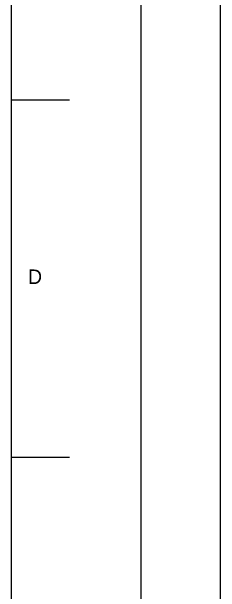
# Model space of a CAD drawing. Header units: millimetres. Extents: x 0 to 432, y 0 to 279.
# Drawn here: x 400.8 to 431.8, y 139.7 to 226.1 of the extents above; entities that cross this region are included whole.
import ezdxf

# ---------------------------------------------------------------- set-up
doc = ezdxf.new("R2010")
doc.units = ezdxf.units.MM
doc.header["$LTSCALE"] = 23.749
doc.layers.get('0').update_dxf_attribs({"linetype": 'CONTINUOUS'})
doc.styles.add('TEXTSTYLE_3', font='txt')

msp = doc.modelspace()

# ---------------------------------------------------------------- linework, layer by layer
at = {"color": 7, "linetype": 'CONTINUOUS'}
for p, q in [((431.8, 0), (431.8, 279.4)), ((420, 0), (420, 279)), ((400.766, 15.198), (400.766, 266.198)), ((400.766, 212.998), (409.38, 212.998)), ((400.766, 159.798), (409.38, 159.798))]:
    msp.add_line(p, q, dxfattribs=at)

# ---------------------------------------------------------------- texts
at = {"color": 6, "linetype": 'CONTINUOUS', "insert": (404.251, 187.741), "char_height": 2.153, "width": 2.1534, "attachment_point": 2, "line_spacing_factor": 0.9, "style": 'TEXTSTYLE_3'}
msp.add_mtext('D', dxfattribs=at)

doc.saveas('drawing.dxf')
